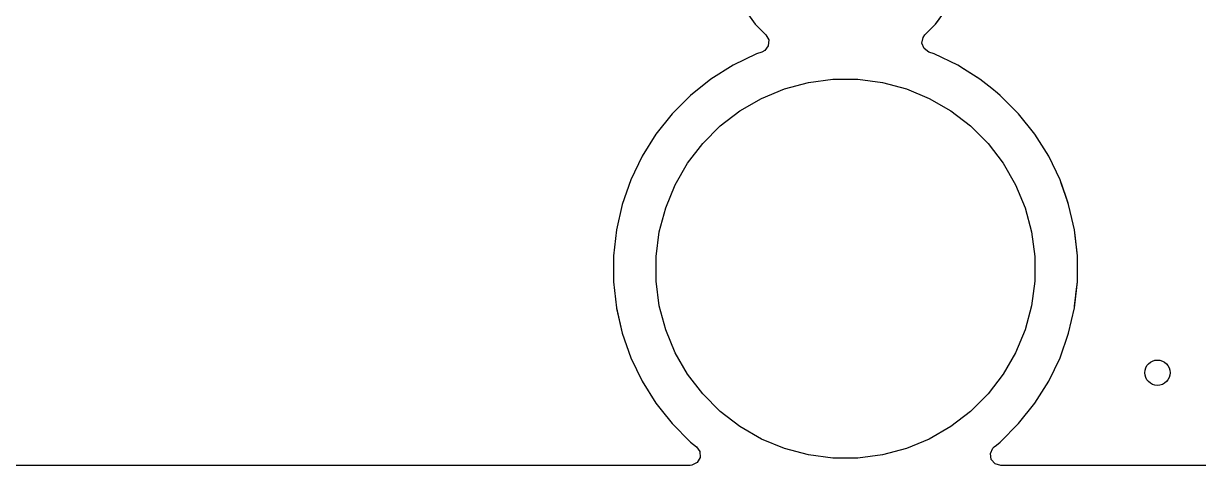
# Model space of a CAD drawing. Header units: inches. Extents: x 6.57 to 9.79, y -8.72 to -3.17.
# Drawn here: x 7.118 to 7.667, y -8.724 to -8.518 of the extents above; entities that cross this region are included whole.
import ezdxf

# ---------------------------------------------------------------- set-up
doc = ezdxf.new("R2010")
doc.units = ezdxf.units.IN
doc.header["$MEASUREMENT"] = 0
doc.layers.add('B.Cu', color=153, linetype='CONTINUOUS', true_color=0x4d7fc4)

msp = doc.modelspace()

# ---------------------------------------------------------------- linework, layer by layer
at = {"layer": 'B.Cu', "linetype": 'CONTINUOUS'}
for p, q in [((7.45481, -8.51151), (7.45991, -8.51853)), ((7.45481, -8.51151), (7.45991, -8.51853)), ((7.45481, -8.51151), (7.45991, -8.51853)), ((7.45481, -8.51151), (7.45991, -8.51853)), ((7.54402, -8.51853), (7.54912, -8.51151)), ((7.54402, -8.51853), (7.54912, -8.51151)), ((7.54402, -8.51853), (7.54912, -8.51151)), ((7.45991, -8.51853), (7.45991, -8.51853)), ((7.45991, -8.51853), (7.46484, -8.52346)), ((7.45991, -8.51853), (7.45991, -8.51853)), ((7.45991, -8.51853), (7.46484, -8.52346)), ((7.45991, -8.51853), (7.45991, -8.51853)), ((7.45991, -8.51853), (7.46484, -8.52346)), ((7.45991, -8.51853), (7.45991, -8.51853)), ((7.45991, -8.51853), (7.46484, -8.52346)), ((7.53909, -8.52346), (7.54402, -8.51853)), ((7.53909, -8.52346), (7.54402, -8.51853)), ((7.53909, -8.52346), (7.54402, -8.51853)), ((7.53909, -8.52346), (7.54402, -8.51853)), ((7.54402, -8.51853), (7.546, -8.51581)), ((7.46484, -8.52346), (7.46616, -8.52588)), ((7.46484, -8.52346), (7.46616, -8.52588)), ((7.46484, -8.52346), (7.46616, -8.52588)), ((7.46484, -8.52346), (7.46616, -8.52588)), ((7.53821, -8.52466), (7.53909, -8.52346)), ((7.53821, -8.52466), (7.53909, -8.52346)), ((7.53821, -8.52466), (7.53909, -8.52346)), ((7.53821, -8.52466), (7.53909, -8.52346)), ((7.46596, -8.52862), (7.46431, -8.53082)), ((7.46596, -8.52862), (7.46431, -8.53082)), ((7.46596, -8.52862), (7.46431, -8.53082)), ((7.46596, -8.52862), (7.46431, -8.53082)), ((7.46616, -8.52588), (7.46596, -8.52862)), ((7.46616, -8.52588), (7.46596, -8.52862)), ((7.46616, -8.52588), (7.46596, -8.52862)), ((7.46616, -8.52588), (7.46596, -8.52862)), ((7.53768, -8.52736), (7.53821, -8.52466)), ((7.53768, -8.52736), (7.53821, -8.52466)), ((7.53768, -8.52736), (7.53821, -8.52466)), ((7.53768, -8.52736), (7.53821, -8.52466)), ((7.5387, -8.52992), (7.53768, -8.52736)), ((7.5387, -8.52992), (7.53768, -8.52736)), ((7.5387, -8.52992), (7.53768, -8.52736)), ((7.5387, -8.52992), (7.53768, -8.52736)), ((7.54093, -8.53152), (7.5387, -8.52992)), ((7.54093, -8.53152), (7.5387, -8.52992)), ((7.54093, -8.53152), (7.5387, -8.52992)), ((7.54093, -8.53152), (7.5387, -8.52992)), ((7.46046, -8.53241), (7.4495, -8.53769)), ((7.46046, -8.53241), (7.4495, -8.53769)), ((7.46046, -8.53241), (7.4495, -8.53769)), ((7.46046, -8.53241), (7.4495, -8.53769)), ((7.463, -8.53152), (7.46046, -8.53241)), ((7.463, -8.53152), (7.46046, -8.53241)), ((7.463, -8.53152), (7.46046, -8.53241)), ((7.463, -8.53152), (7.46046, -8.53241)), ((7.46046, -8.53241), (7.46046, -8.53241)), ((7.46046, -8.53241), (7.46046, -8.53241)), ((7.46046, -8.53241), (7.46046, -8.53241)), ((7.46046, -8.53241), (7.46046, -8.53241)), ((7.46431, -8.53082), (7.463, -8.53152)), ((7.46431, -8.53082), (7.463, -8.53152)), ((7.46431, -8.53082), (7.463, -8.53152)), ((7.46431, -8.53082), (7.463, -8.53152)), ((7.54347, -8.53241), (7.54093, -8.53152)), ((7.54347, -8.53241), (7.54093, -8.53152)), ((7.54347, -8.53241), (7.54093, -8.53152)), ((7.54347, -8.53241), (7.54093, -8.53152)), ((7.55443, -8.53769), (7.54347, -8.53241)), ((7.54347, -8.53241), (7.54347, -8.53241)), ((7.54347, -8.53241), (7.54347, -8.53241)), ((7.55443, -8.53769), (7.54347, -8.53241)), ((7.54347, -8.53241), (7.54347, -8.53241)), ((7.54347, -8.53241), (7.54347, -8.53241)), ((7.55443, -8.53769), (7.54347, -8.53241)), ((7.54347, -8.53241), (7.54347, -8.53241)), ((7.54347, -8.53241), (7.54347, -8.53241)), ((7.55443, -8.53769), (7.54347, -8.53241)), ((7.54347, -8.53241), (7.54347, -8.53241)), ((7.54347, -8.53241), (7.54347, -8.53241)), ((7.4495, -8.53769), (7.4392, -8.54416)), ((7.4495, -8.53769), (7.4392, -8.54416)), ((7.4495, -8.53769), (7.4392, -8.54416)), ((7.4495, -8.53769), (7.4392, -8.54416)), ((7.55712, -8.53938), (7.55443, -8.53769)), ((7.55761, -8.53969), (7.55443, -8.53769)), ((7.55761, -8.53969), (7.55443, -8.53769)), ((7.55761, -8.53969), (7.55443, -8.53769)), ((7.56473, -8.54416), (7.55712, -8.53938)), ((7.56473, -8.54416), (7.55761, -8.53969)), ((7.56473, -8.54416), (7.55761, -8.53969)), ((7.56473, -8.54416), (7.55761, -8.53969)), ((7.4392, -8.54416), (7.42969, -8.55174)), ((7.4392, -8.54416), (7.42969, -8.55174)), ((7.4392, -8.54416), (7.42969, -8.55174)), ((7.4392, -8.54416), (7.42969, -8.55174)), ((7.47349, -8.54873), (7.48468, -8.54573)), ((7.47349, -8.54873), (7.48468, -8.54573)), ((7.47349, -8.54873), (7.48468, -8.54573)), ((7.47349, -8.54873), (7.48468, -8.54573)), ((7.48468, -8.54573), (7.49617, -8.54422)), ((7.48468, -8.54573), (7.49617, -8.54422)), ((7.48468, -8.54573), (7.49617, -8.54422)), ((7.48468, -8.54573), (7.49617, -8.54422)), ((7.49617, -8.54422), (7.50776, -8.54422)), ((7.49617, -8.54422), (7.50776, -8.54422)), ((7.49617, -8.54422), (7.50776, -8.54422)), ((7.49617, -8.54422), (7.50776, -8.54422)), ((7.50776, -8.54422), (7.51925, -8.54573)), ((7.50776, -8.54422), (7.51925, -8.54573)), ((7.50776, -8.54422), (7.51925, -8.54573)), ((7.50776, -8.54422), (7.51925, -8.54573)), ((7.51925, -8.54573), (7.53044, -8.54873)), ((7.51925, -8.54573), (7.53044, -8.54873)), ((7.51925, -8.54573), (7.53044, -8.54873)), ((7.51925, -8.54573), (7.53044, -8.54873)), ((7.57028, -8.54859), (7.56473, -8.54416)), ((7.57028, -8.54859), (7.56473, -8.54416)), ((7.57028, -8.54859), (7.56473, -8.54416)), ((7.57028, -8.54859), (7.56473, -8.54416)), ((7.42969, -8.55174), (7.42109, -8.56034)), ((7.42969, -8.55174), (7.42109, -8.56034)), ((7.42969, -8.55174), (7.42109, -8.56034)), ((7.42969, -8.55174), (7.42109, -8.56034)), ((7.46279, -8.55317), (7.47349, -8.54873)), ((7.46279, -8.55317), (7.47349, -8.54873)), ((7.46279, -8.55317), (7.47349, -8.54873)), ((7.46279, -8.55317), (7.47349, -8.54873)), ((7.53044, -8.54873), (7.54114, -8.55317)), ((7.53044, -8.54873), (7.54114, -8.55317)), ((7.53044, -8.54873), (7.54114, -8.55317)), ((7.53044, -8.54873), (7.54114, -8.55317)), ((7.5729, -8.55068), (7.57028, -8.54859)), ((7.5729, -8.55068), (7.57028, -8.54859)), ((7.5729, -8.55068), (7.57028, -8.54859)), ((7.5729, -8.55068), (7.57028, -8.54859)), ((7.57424, -8.55174), (7.5729, -8.55068)), ((7.57424, -8.55174), (7.5729, -8.55068)), ((7.57424, -8.55174), (7.5729, -8.55068)), ((7.57424, -8.55174), (7.5729, -8.55068)), ((7.58284, -8.56034), (7.57424, -8.55174)), ((7.58284, -8.56034), (7.57424, -8.55174)), ((7.58284, -8.56034), (7.57424, -8.55174)), ((7.58284, -8.56034), (7.57424, -8.55174)), ((7.45275, -8.55896), (7.46279, -8.55317)), ((7.45275, -8.55896), (7.46279, -8.55317)), ((7.45275, -8.55896), (7.46279, -8.55317)), ((7.45275, -8.55896), (7.46279, -8.55317)), ((7.54114, -8.55317), (7.55118, -8.55896)), ((7.54114, -8.55317), (7.55118, -8.55896)), ((7.54114, -8.55317), (7.55118, -8.55896)), ((7.54114, -8.55317), (7.55118, -8.55896)), ((7.42109, -8.56034), (7.41351, -8.56985)), ((7.42109, -8.56034), (7.41351, -8.56985)), ((7.42109, -8.56034), (7.41351, -8.56985)), ((7.42109, -8.56034), (7.41351, -8.56985)), ((7.44356, -8.56601), (7.45275, -8.55896)), ((7.44356, -8.56601), (7.45275, -8.55896)), ((7.44356, -8.56601), (7.45275, -8.55896)), ((7.44356, -8.56601), (7.45275, -8.55896)), ((7.55118, -8.55896), (7.56037, -8.56601)), ((7.55118, -8.55896), (7.56037, -8.56601)), ((7.55118, -8.55896), (7.56037, -8.56601)), ((7.55118, -8.55896), (7.56037, -8.56601)), ((7.59042, -8.56985), (7.58284, -8.56034)), ((7.59042, -8.56985), (7.58284, -8.56034)), ((7.59042, -8.56985), (7.58284, -8.56034)), ((7.59042, -8.56985), (7.58284, -8.56034)), ((7.43537, -8.57421), (7.44356, -8.56601)), ((7.43537, -8.57421), (7.44356, -8.56601)), ((7.43537, -8.57421), (7.44356, -8.56601)), ((7.43537, -8.57421), (7.44356, -8.56601)), ((7.56037, -8.56601), (7.56857, -8.57421)), ((7.56037, -8.56601), (7.56857, -8.57421)), ((7.56037, -8.56601), (7.56857, -8.57421)), ((7.56037, -8.56601), (7.56857, -8.57421)), ((7.41351, -8.56985), (7.40704, -8.58015)), ((7.41351, -8.56985), (7.40704, -8.58015)), ((7.41351, -8.56985), (7.40704, -8.58015)), ((7.41351, -8.56985), (7.40704, -8.58015)), ((7.59689, -8.58015), (7.59042, -8.56985)), ((7.59689, -8.58015), (7.59042, -8.56985)), ((7.59689, -8.58015), (7.59042, -8.56985)), ((7.59689, -8.58015), (7.59042, -8.56985)), ((7.42831, -8.5834), (7.43537, -8.57421)), ((7.42831, -8.5834), (7.43537, -8.57421)), ((7.42831, -8.5834), (7.43537, -8.57421)), ((7.42831, -8.5834), (7.43537, -8.57421)), ((7.56857, -8.57421), (7.57562, -8.5834)), ((7.56857, -8.57421), (7.57562, -8.5834)), ((7.56857, -8.57421), (7.57562, -8.5834)), ((7.56857, -8.57421), (7.57562, -8.5834)), ((7.40704, -8.58015), (7.40176, -8.59111)), ((7.40704, -8.58015), (7.40176, -8.59111)), ((7.40704, -8.58015), (7.40176, -8.59111)), ((7.40704, -8.58015), (7.40176, -8.59111)), ((7.42252, -8.59343), (7.42831, -8.5834)), ((7.42252, -8.59343), (7.42831, -8.5834)), ((7.42252, -8.59343), (7.42831, -8.5834)), ((7.42252, -8.59343), (7.42831, -8.5834)), ((7.57562, -8.5834), (7.58141, -8.59343)), ((7.57562, -8.5834), (7.58141, -8.59343)), ((7.57562, -8.5834), (7.58141, -8.59343)), ((7.57562, -8.5834), (7.58141, -8.59343)), ((7.60217, -8.59111), (7.59689, -8.58015)), ((7.60217, -8.59111), (7.59689, -8.58015)), ((7.60217, -8.59111), (7.59689, -8.58015)), ((7.60217, -8.59111), (7.59689, -8.58015)), ((7.40176, -8.59111), (7.39775, -8.60259)), ((7.40176, -8.59111), (7.39775, -8.60259)), ((7.40176, -8.59111), (7.39775, -8.60259)), ((7.40176, -8.59111), (7.39775, -8.60259)), ((7.40176, -8.59111), (7.40176, -8.59111)), ((7.40176, -8.59111), (7.40176, -8.59111)), ((7.40176, -8.59111), (7.40176, -8.59111)), ((7.40176, -8.59111), (7.40176, -8.59111)), ((7.41808, -8.60414), (7.42252, -8.59343)), ((7.41808, -8.60414), (7.42252, -8.59343)), ((7.41808, -8.60414), (7.42252, -8.59343)), ((7.41808, -8.60414), (7.42252, -8.59343)), ((7.58141, -8.59343), (7.58585, -8.60414)), ((7.58141, -8.59343), (7.58585, -8.60414)), ((7.58141, -8.59343), (7.58585, -8.60414)), ((7.58141, -8.59343), (7.58585, -8.60414)), ((7.60288, -8.59313), (7.60217, -8.59111)), ((7.60502, -8.59926), (7.60217, -8.59111)), ((7.60486, -8.5988), (7.60217, -8.59111)), ((7.60217, -8.59111), (7.60217, -8.59111)), ((7.60486, -8.5988), (7.60217, -8.59111)), ((7.60217, -8.59111), (7.60217, -8.59111)), ((7.6058, -8.60148), (7.60288, -8.59313)), ((7.60618, -8.60259), (7.60486, -8.5988)), ((7.60618, -8.60259), (7.60486, -8.5988)), ((7.60618, -8.60259), (7.60502, -8.59926)), ((7.39775, -8.60259), (7.39504, -8.61445)), ((7.39775, -8.60259), (7.39504, -8.61445)), ((7.39775, -8.60259), (7.39504, -8.61445)), ((7.39775, -8.60259), (7.39504, -8.61445)), ((7.39775, -8.60259), (7.39775, -8.60259)), ((7.39775, -8.60259), (7.39775, -8.60259)), ((7.39775, -8.60259), (7.39775, -8.60259)), ((7.39775, -8.60259), (7.39775, -8.60259)), ((7.41508, -8.61533), (7.41808, -8.60414)), ((7.41508, -8.61533), (7.41808, -8.60414)), ((7.41508, -8.61533), (7.41808, -8.60414)), ((7.41508, -8.61533), (7.41808, -8.60414)), ((7.58585, -8.60414), (7.58885, -8.61533)), ((7.58585, -8.60414), (7.58885, -8.61533)), ((7.58585, -8.60414), (7.58885, -8.61533)), ((7.58585, -8.60414), (7.58885, -8.61533)), ((7.60618, -8.60259), (7.6058, -8.60148)), ((7.60768, -8.60914), (7.60618, -8.60259)), ((7.60768, -8.60914), (7.60618, -8.60259)), ((7.60768, -8.60914), (7.60618, -8.60259)), ((7.60768, -8.60914), (7.60618, -8.60259)), ((7.60889, -8.61445), (7.60768, -8.60914)), ((7.60889, -8.61445), (7.60768, -8.60914)), ((7.60889, -8.61445), (7.60768, -8.60914)), ((7.60889, -8.61445), (7.60768, -8.60914)), ((7.39504, -8.61445), (7.39368, -8.62653)), ((7.39504, -8.61445), (7.39368, -8.62653)), ((7.39504, -8.61445), (7.39368, -8.62653)), ((7.39504, -8.61445), (7.39368, -8.62653)), ((7.39504, -8.61445), (7.39504, -8.61445)), ((7.39504, -8.61445), (7.39504, -8.61445)), ((7.39504, -8.61445), (7.39504, -8.61445)), ((7.39504, -8.61445), (7.39504, -8.61445)), ((7.41357, -8.62682), (7.41508, -8.61533)), ((7.41357, -8.62682), (7.41508, -8.61533)), ((7.41357, -8.62682), (7.41508, -8.61533)), ((7.41357, -8.62682), (7.41508, -8.61533)), ((7.58885, -8.61533), (7.59036, -8.62682)), ((7.58885, -8.61533), (7.59036, -8.62682)), ((7.58885, -8.61533), (7.59036, -8.62682)), ((7.58885, -8.61533), (7.59036, -8.62682)), ((7.60917, -8.61688), (7.60889, -8.61445)), ((7.60889, -8.61445), (7.60889, -8.61445)), ((7.60921, -8.61729), (7.60889, -8.61445)), ((7.60889, -8.61445), (7.60889, -8.61445)), ((7.61025, -8.62653), (7.60889, -8.61445)), ((7.60889, -8.61445), (7.60889, -8.61445)), ((7.60921, -8.61729), (7.60889, -8.61445)), ((7.60889, -8.61445), (7.60889, -8.61445)), ((7.61025, -8.62653), (7.60917, -8.61688)), ((7.61025, -8.62653), (7.60921, -8.61729)), ((7.61025, -8.62653), (7.60921, -8.61729)), ((7.39368, -8.62653), (7.39368, -8.63869)), ((7.39368, -8.62653), (7.39368, -8.63869)), ((7.39368, -8.62653), (7.39368, -8.63869)), ((7.39368, -8.62653), (7.39368, -8.63869)), ((7.41357, -8.63841), (7.41357, -8.62682)), ((7.41357, -8.63841), (7.41357, -8.62682)), ((7.41357, -8.63841), (7.41357, -8.62682)), ((7.41357, -8.63841), (7.41357, -8.62682)), ((7.59036, -8.62682), (7.59036, -8.63841)), ((7.59036, -8.62682), (7.59036, -8.63841)), ((7.59036, -8.62682), (7.59036, -8.63841)), ((7.59036, -8.62682), (7.59036, -8.63841)), ((7.61025, -8.63869), (7.61025, -8.62653)), ((7.61025, -8.63869), (7.61025, -8.62653)), ((7.61025, -8.63869), (7.61025, -8.62653)), ((7.61025, -8.62653), (7.61025, -8.62653)), ((7.61025, -8.63869), (7.61025, -8.62653)), ((7.39368, -8.63869), (7.39504, -8.65078)), ((7.39368, -8.63869), (7.39504, -8.65078)), ((7.39368, -8.63869), (7.39504, -8.65078)), ((7.39368, -8.63869), (7.39504, -8.65078)), ((7.41508, -8.64989), (7.41357, -8.63841)), ((7.41508, -8.64989), (7.41357, -8.63841)), ((7.41508, -8.64989), (7.41357, -8.63841)), ((7.41508, -8.64989), (7.41357, -8.63841)), ((7.59036, -8.63841), (7.58885, -8.64989)), ((7.59036, -8.63841), (7.58885, -8.64989)), ((7.59036, -8.63841), (7.58885, -8.64989)), ((7.59036, -8.63841), (7.58885, -8.64989)), ((7.60889, -8.65078), (7.61025, -8.63869)), ((7.60889, -8.65078), (7.61025, -8.63869)), ((7.60896, -8.65013), (7.61025, -8.63869)), ((7.60972, -8.6434), (7.61025, -8.63869)), ((7.61025, -8.63869), (7.61025, -8.63869)), ((7.60889, -8.65078), (7.60972, -8.6434)), ((7.41808, -8.66109), (7.41508, -8.64989)), ((7.41808, -8.66109), (7.41508, -8.64989)), ((7.41808, -8.66109), (7.41508, -8.64989)), ((7.41808, -8.66109), (7.41508, -8.64989)), ((7.58885, -8.64989), (7.58585, -8.66109)), ((7.58885, -8.64989), (7.58585, -8.66109)), ((7.58885, -8.64989), (7.58585, -8.66109)), ((7.58885, -8.64989), (7.58585, -8.66109)), ((7.60889, -8.65078), (7.60896, -8.65013)), ((7.39504, -8.65078), (7.39504, -8.65078)), ((7.39504, -8.65078), (7.39775, -8.66264)), ((7.39504, -8.65078), (7.39504, -8.65078)), ((7.39504, -8.65078), (7.39775, -8.66264)), ((7.39504, -8.65078), (7.39504, -8.65078)), ((7.39504, -8.65078), (7.39504, -8.65078)), ((7.39504, -8.65078), (7.39514, -8.6512)), ((7.39504, -8.65078), (7.39504, -8.65078)), ((7.39504, -8.65078), (7.39775, -8.66264)), ((7.39514, -8.6512), (7.39775, -8.66264)), ((7.60618, -8.66264), (7.60889, -8.65078)), ((7.60618, -8.66264), (7.60889, -8.65078)), ((7.60618, -8.66264), (7.60889, -8.65078)), ((7.60618, -8.66264), (7.60889, -8.65078)), ((7.60889, -8.65078), (7.60889, -8.65078)), ((7.42252, -8.67179), (7.41808, -8.66109)), ((7.42252, -8.67179), (7.41808, -8.66109)), ((7.42252, -8.67179), (7.41808, -8.66109)), ((7.42252, -8.67179), (7.41808, -8.66109)), ((7.58585, -8.66109), (7.58141, -8.67179)), ((7.58585, -8.66109), (7.58141, -8.67179)), ((7.58585, -8.66109), (7.58141, -8.67179)), ((7.58585, -8.66109), (7.58141, -8.67179)), ((7.39775, -8.66264), (7.39775, -8.66264)), ((7.39775, -8.66264), (7.40176, -8.67412)), ((7.39775, -8.66264), (7.39775, -8.66264)), ((7.39775, -8.66264), (7.40176, -8.67412)), ((7.39775, -8.66264), (7.39775, -8.66264)), ((7.39775, -8.66264), (7.40176, -8.67412)), ((7.39775, -8.66264), (7.39775, -8.66264)), ((7.39775, -8.66264), (7.40176, -8.67412)), ((7.60217, -8.67412), (7.60618, -8.66264)), ((7.60217, -8.67412), (7.60618, -8.66264)), ((7.60217, -8.67412), (7.60618, -8.66264)), ((7.60217, -8.67412), (7.60618, -8.66264)), ((7.42831, -8.68183), (7.42252, -8.67179)), ((7.42831, -8.68183), (7.42252, -8.67179)), ((7.42831, -8.68183), (7.42252, -8.67179)), ((7.42831, -8.68183), (7.42252, -8.67179)), ((7.58141, -8.67179), (7.57562, -8.68183)), ((7.58141, -8.67179), (7.57562, -8.68183)), ((7.58141, -8.67179), (7.57562, -8.68183)), ((7.58141, -8.67179), (7.57562, -8.68183)), ((7.40176, -8.67412), (7.40176, -8.67412)), ((7.40176, -8.67412), (7.40704, -8.68508)), ((7.40176, -8.67412), (7.40176, -8.67412)), ((7.40176, -8.67412), (7.40704, -8.68508)), ((7.40176, -8.67412), (7.40176, -8.67412)), ((7.40176, -8.67412), (7.40704, -8.68508)), ((7.40176, -8.67412), (7.40176, -8.67412)), ((7.40176, -8.67412), (7.40704, -8.68508)), ((7.59689, -8.68508), (7.60217, -8.67412)), ((7.59689, -8.68508), (7.60217, -8.67412)), ((7.59689, -8.68508), (7.60217, -8.67412)), ((7.59689, -8.68508), (7.60217, -8.67412)), ((7.43537, -8.69102), (7.42831, -8.68183)), ((7.43537, -8.69102), (7.42831, -8.68183)), ((7.43537, -8.69102), (7.42831, -8.68183)), ((7.43537, -8.69102), (7.42831, -8.68183)), ((7.57562, -8.68183), (7.56857, -8.69102)), ((7.57562, -8.68183), (7.56857, -8.69102)), ((7.57562, -8.68183), (7.56857, -8.69102)), ((7.57562, -8.68183), (7.56857, -8.69102)), ((7.40704, -8.68508), (7.40704, -8.68508)), ((7.40704, -8.68508), (7.41351, -8.69537)), ((7.40704, -8.68508), (7.40704, -8.68508)), ((7.40704, -8.68508), (7.41351, -8.69537)), ((7.40704, -8.68508), (7.40704, -8.68508)), ((7.40704, -8.68508), (7.41351, -8.69537)), ((7.40704, -8.68508), (7.40704, -8.68508)), ((7.40704, -8.68508), (7.41351, -8.69537)), ((7.59042, -8.69537), (7.59689, -8.68508)), ((7.59042, -8.69537), (7.59689, -8.68508)), ((7.59042, -8.69537), (7.59689, -8.68508)), ((7.59042, -8.69537), (7.59689, -8.68508)), ((7.44356, -8.69921), (7.43537, -8.69102)), ((7.44356, -8.69921), (7.43537, -8.69102)), ((7.44356, -8.69921), (7.43537, -8.69102)), ((7.44356, -8.69921), (7.43537, -8.69102)), ((7.56857, -8.69102), (7.56037, -8.69921)), ((7.56857, -8.69102), (7.56037, -8.69921)), ((7.56857, -8.69102), (7.56037, -8.69921)), ((7.56857, -8.69102), (7.56037, -8.69921)), ((7.41351, -8.69537), (7.41597, -8.69846)), ((7.41351, -8.69537), (7.41597, -8.69846)), ((7.41351, -8.69537), (7.41597, -8.69846)), ((7.41351, -8.69537), (7.41597, -8.69846)), ((7.41597, -8.69846), (7.42109, -8.70488)), ((7.41597, -8.69846), (7.42109, -8.70488)), ((7.41597, -8.69846), (7.42109, -8.70488)), ((7.41597, -8.69846), (7.42109, -8.70488)), ((7.45275, -8.70627), (7.44356, -8.69921)), ((7.45275, -8.70627), (7.44356, -8.69921)), ((7.45275, -8.70627), (7.44356, -8.69921)), ((7.45275, -8.70627), (7.44356, -8.69921)), ((7.56037, -8.69921), (7.55118, -8.70627)), ((7.56037, -8.69921), (7.55118, -8.70627)), ((7.56037, -8.69921), (7.55118, -8.70627)), ((7.56037, -8.69921), (7.55118, -8.70627)), ((7.58284, -8.70488), (7.59042, -8.69537)), ((7.58284, -8.70488), (7.59042, -8.69537)), ((7.58284, -8.70488), (7.59042, -8.69537)), ((7.58284, -8.70488), (7.59042, -8.69537)), ((7.42109, -8.70488), (7.42969, -8.71348)), ((7.42109, -8.70488), (7.42969, -8.71348)), ((7.42109, -8.70488), (7.42969, -8.71348)), ((7.42109, -8.70488), (7.42969, -8.71348)), ((7.57424, -8.71348), (7.58284, -8.70488)), ((7.57424, -8.71348), (7.58284, -8.70488)), ((7.57424, -8.71348), (7.58284, -8.70488)), ((7.57424, -8.71348), (7.58284, -8.70488)), ((7.46279, -8.71206), (7.45275, -8.70627)), ((7.46279, -8.71206), (7.45275, -8.70627)), ((7.46279, -8.71206), (7.45275, -8.70627)), ((7.46279, -8.71206), (7.45275, -8.70627)), ((7.55118, -8.70627), (7.54114, -8.71206)), ((7.55118, -8.70627), (7.54114, -8.71206)), ((7.55118, -8.70627), (7.54114, -8.71206)), ((7.55118, -8.70627), (7.54114, -8.71206)), ((7.42969, -8.71348), (7.43246, -8.71569)), ((7.42969, -8.71348), (7.43246, -8.71569)), ((7.42969, -8.71348), (7.43246, -8.71569)), ((7.42969, -8.71348), (7.43246, -8.71569)), ((7.43246, -8.71569), (7.43404, -8.71794)), ((7.43246, -8.71569), (7.43404, -8.71794)), ((7.43246, -8.71569), (7.43404, -8.71794)), ((7.43246, -8.71569), (7.43404, -8.71794)), ((7.47349, -8.71649), (7.46279, -8.71206)), ((7.47349, -8.71649), (7.46279, -8.71206)), ((7.47349, -8.71649), (7.46279, -8.71206)), ((7.47349, -8.71649), (7.46279, -8.71206)), ((7.48468, -8.71949), (7.47349, -8.71649)), ((7.48468, -8.71949), (7.47349, -8.71649)), ((7.48468, -8.71949), (7.47349, -8.71649)), ((7.48468, -8.71949), (7.47349, -8.71649)), ((7.53044, -8.71649), (7.51925, -8.71949)), ((7.53044, -8.71649), (7.51925, -8.71949)), ((7.53044, -8.71649), (7.51925, -8.71949)), ((7.53044, -8.71649), (7.51925, -8.71949)), ((7.54114, -8.71206), (7.53044, -8.71649)), ((7.54114, -8.71206), (7.53044, -8.71649)), ((7.54114, -8.71206), (7.53044, -8.71649)), ((7.54114, -8.71206), (7.53044, -8.71649)), ((7.56968, -8.71881), (7.57082, -8.71631)), ((7.56968, -8.71881), (7.57082, -8.71631)), ((7.56968, -8.71881), (7.57082, -8.71631)), ((7.56968, -8.71881), (7.57082, -8.71631)), ((7.57082, -8.71631), (7.57147, -8.71569)), ((7.57082, -8.71631), (7.57147, -8.71569)), ((7.57082, -8.71631), (7.57147, -8.71569)), ((7.57082, -8.71631), (7.57147, -8.71569)), ((7.57147, -8.71569), (7.57246, -8.7149)), ((7.57147, -8.71569), (7.57246, -8.7149)), ((7.57147, -8.71569), (7.57246, -8.7149)), ((7.57147, -8.71569), (7.57246, -8.7149)), ((7.57246, -8.7149), (7.57424, -8.71348)), ((7.57246, -8.7149), (7.57424, -8.71348)), ((7.57246, -8.7149), (7.57424, -8.71348)), ((7.57246, -8.7149), (7.57424, -8.71348)), ((7.43416, -8.72069), (7.43276, -8.72306)), ((7.43416, -8.72069), (7.43276, -8.72306)), ((7.43416, -8.72069), (7.43276, -8.72306)), ((7.43416, -8.72069), (7.43276, -8.72306)), ((7.43404, -8.71794), (7.43416, -8.72069)), ((7.43404, -8.71794), (7.43416, -8.72069)), ((7.43404, -8.71794), (7.43416, -8.72069)), ((7.43404, -8.71794), (7.43416, -8.72069)), ((7.49617, -8.72101), (7.48468, -8.71949)), ((7.49617, -8.72101), (7.48468, -8.71949)), ((7.49617, -8.72101), (7.48468, -8.71949)), ((7.49617, -8.72101), (7.48468, -8.71949)), ((7.50776, -8.72101), (7.49617, -8.72101)), ((7.50776, -8.72101), (7.49617, -8.72101)), ((7.50776, -8.72101), (7.49617, -8.72101)), ((7.50776, -8.72101), (7.49617, -8.72101)), ((7.51925, -8.71949), (7.50776, -8.72101)), ((7.51925, -8.71949), (7.50776, -8.72101)), ((7.51925, -8.71949), (7.50776, -8.72101)), ((7.51925, -8.71949), (7.50776, -8.72101)), ((7.57007, -8.72154), (7.56968, -8.71881)), ((7.57007, -8.72154), (7.56968, -8.71881)), ((7.57007, -8.72154), (7.56968, -8.71881)), ((7.57007, -8.72154), (7.56968, -8.71881)), ((7.57187, -8.72361), (7.57007, -8.72154)), ((7.57187, -8.72361), (7.57007, -8.72154)), ((7.57187, -8.72361), (7.57007, -8.72154)), ((7.57187, -8.72361), (7.57007, -8.72154)), ((7.42942, -8.72439), (7.02806, -8.72439)), ((7.42942, -8.72439), (7.02806, -8.72439)), ((7.42942, -8.72439), (7.02806, -8.72439)), ((7.42942, -8.72439), (7.02806, -8.72439)), ((7.43031, -8.72431), (7.42942, -8.72439)), ((7.43031, -8.72431), (7.42942, -8.72439)), ((7.43031, -8.72431), (7.42942, -8.72439)), ((7.43031, -8.72431), (7.42942, -8.72439)), ((7.43276, -8.72306), (7.43031, -8.72431)), ((7.43276, -8.72306), (7.43031, -8.72431)), ((7.43276, -8.72306), (7.43031, -8.72431)), ((7.43276, -8.72306), (7.43031, -8.72431)), ((7.57451, -8.72439), (7.57187, -8.72361)), ((7.57451, -8.72439), (7.57187, -8.72361)), ((7.57451, -8.72439), (7.57187, -8.72361)), ((7.57451, -8.72439), (7.57187, -8.72361)), ((8.04925, -8.72439), (7.57451, -8.72439)), ((9.64416, -8.72439), (7.57451, -8.72439)), ((9.64416, -8.72439), (7.57451, -8.72439)), ((9.64416, -8.72439), (7.57451, -8.72439))]:
    msp.add_line(p, q, dxfattribs=at)
at = {"layer": 'B.Cu'}
msp.add_circle((7.64764, -8.6811), 0.00591, dxfattribs=at)
msp.add_circle((7.64764, -8.6811), 0.00591, dxfattribs=at)
msp.add_circle((7.64764, -8.6811), 0.00591, dxfattribs=at)
msp.add_circle((7.64764, -8.6811), 0.00591, dxfattribs=at)

doc.saveas('drawing.dxf')
